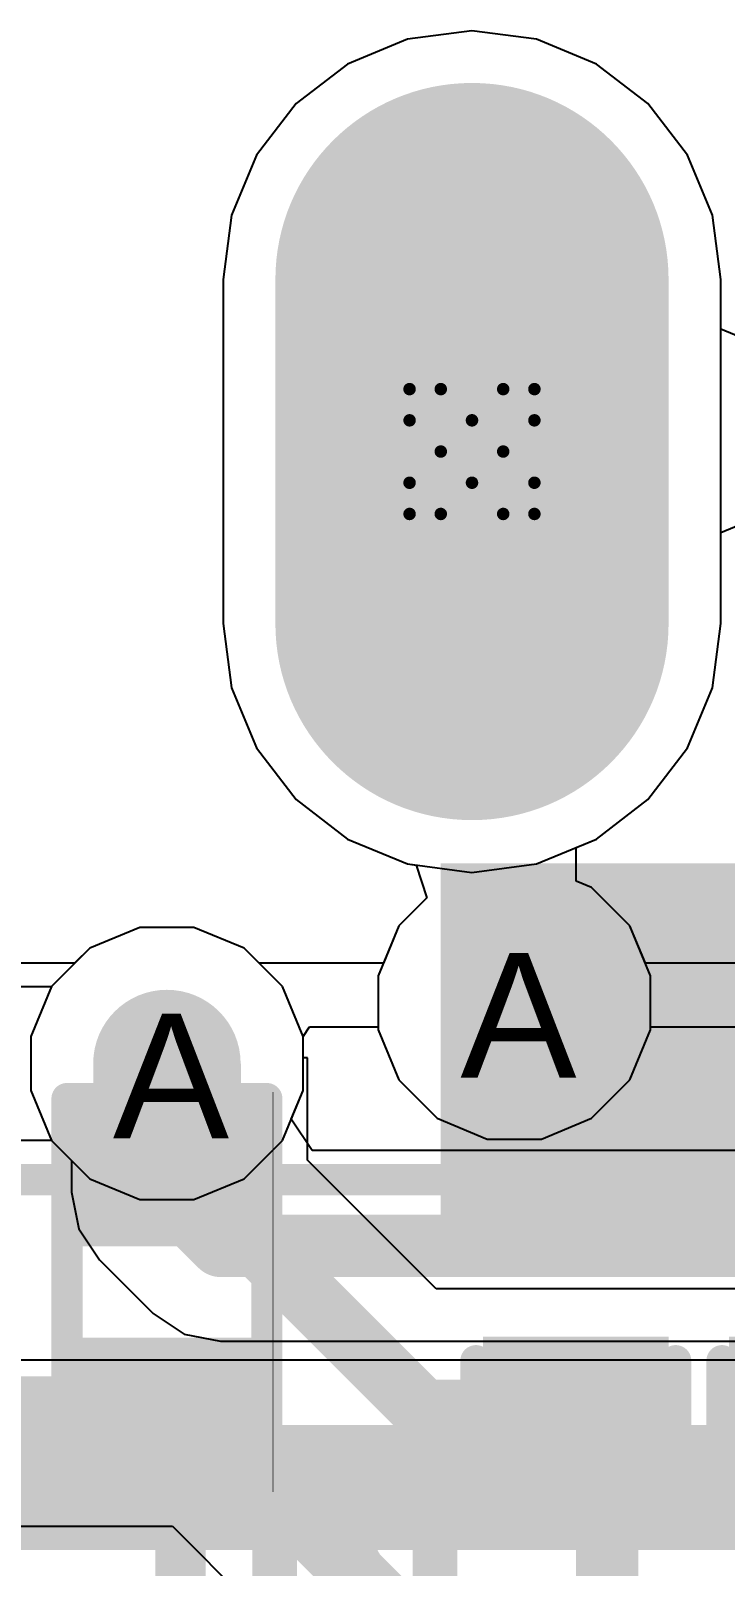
# Model space of a CAD drawing. Header units: inches. Extents: x 0 to 5271, y 0 to 5417.
# Drawn here: x 18.98 to 21.81, y 95.11 to 101.36 of the extents above; entities that cross this region are included whole.
import ezdxf

# ---------------------------------------------------------------- set-up
doc = ezdxf.new("R2010")
doc.units = ezdxf.units.IN
for name, color, linetype in [('Bottom Layer', 5, 'Continuous'), ('Bottom Overlay', 54, 'Continuous'), ('Bottom Paste', 16, 'Continuous'), ('Bottom Solder', 6, 'Continuous'), ('Drill Drawing', 1, 'Continuous'), ('L2_GND1', 16, 'Continuous'), ('L3_SIG1', 76, 'Continuous'), ('L4_PWR', 90, 'Continuous'), ('L5_GND2', 156, 'Continuous'), ('L6_SIG2', 130, 'Continuous'), ('L7_GND3', 216, 'Continuous'), ('Multi-Layer', 9, 'Continuous'), ('Pad Holes', 156, 'Continuous'), ('Top Layer', 1, 'Continuous'), ('Top Overlay', 2, 'Continuous'), ('Top Solder', 216, 'Continuous'), ('Via Holes', 16, 'Continuous')]:
    doc.layers.add(name, color=color, linetype=linetype)
doc.styles.add('Arial', font='', dxfattribs={"height": 0.2})
doc.styles.add('Arial_Bold', font='', dxfattribs={"height": 0.2})
doc.styles.get('Arial').set_extended_font_data('Arial')
doc.styles.get('Arial_Bold').set_extended_font_data('Arial', bold=True)

# ---------------------------------------------------------------- blocks, each defined once
blk = doc.blocks.new('R___0402_B_223')
at = {"layer": 'Bottom Layer'}
for points in [[(-0.2413, 0.3175), (-0.2413, -0.3175), (-0.6985, -0.3175), (-0.6985, 0.3175)], [(0.6985, 0.3175), (0.6985, -0.3175), (0.2413, -0.3175), (0.2413, 0.3175)]]:
    blk.add_hatch(color=5, dxfattribs=at).paths.add_polyline_path(points)
at = {"layer": 'Bottom Paste'}
for points in [[(-0.2413, 0.3175), (-0.2413, -0.3175), (-0.6985, -0.3175), (-0.6985, 0.3175)], [(0.6985, 0.3175), (0.6985, -0.3175), (0.2413, -0.3175), (0.2413, 0.3175)]]:
    blk.add_hatch(color=16, dxfattribs=at).paths.add_polyline_path(points)
at = {"layer": 'Bottom Solder'}
for points in [[(-0.1863, 0.3725), (-0.1863, -0.3725), (-0.7535, -0.3725), (-0.7535, 0.3725)], [(0.7535, 0.3725), (0.7535, -0.3725), (0.1863, -0.3725), (0.1863, 0.3725)]]:
    blk.add_hatch(color=6, dxfattribs=at).paths.add_polyline_path(points)
at = {"layer": 'Bottom Overlay'}
for points in [[(-0.7874, -0.4064, 0.127, 0.127, 0), (-0.7874, 0.4064, 0.127, 0.127, 0)], [(0.7874, 0.4064, 0.127, 0.127, 0), (-0.7874, 0.4064, 0.127, 0.127, 0)], [(0.7874, -0.4064, 0.127, 0.127, 0), (0.7874, 0.4064, 0.127, 0.127, 0)], [(0.8128, 0.4318, 0.00323, 0.00323, 0), (-0.8128, 0.4318, 0.00323, 0.00323, 0)], [(0.7874, -0.4064, 0.127, 0.127, 0), (-0.7874, -0.4064, 0.127, 0.127, 0)]]:
    blk.add_lwpolyline(points, format="xyseb", dxfattribs=at)
for points in [[(-0.8191, 0.4064, 0.0635, 0.0635, 1), (-0.7556, 0.4064, 0.0635, 0.0635, 1)], [(-0.8191, 0.4064, 0.0635, 0.0635, 1), (-0.7556, 0.4064, 0.0635, 0.0635, 1)], [(0.7557, 0.4064, 0.0635, 0.0635, 1), (0.8192, 0.4064, 0.0635, 0.0635, 1)], [(0.7557, 0.4064, 0.0635, 0.0635, 1), (0.8192, 0.4064, 0.0635, 0.0635, 1)], [(-0.8136, 0.4318, 0.00161, 0.00161, 1), (-0.812, 0.4318, 0.00161, 0.00161, 1)], [(0.812, 0.4318, 0.00161, 0.00161, 1), (0.8136, 0.4318, 0.00161, 0.00161, 1)], [(-0.8191, -0.4064, 0.0635, 0.0635, 1), (-0.7556, -0.4064, 0.0635, 0.0635, 1)], [(-0.8191, -0.4064, 0.0635, 0.0635, 1), (-0.7556, -0.4064, 0.0635, 0.0635, 1)], [(0.7557, -0.4064, 0.0635, 0.0635, 1), (0.8192, -0.4064, 0.0635, 0.0635, 1)], [(0.7557, -0.4064, 0.0635, 0.0635, 1), (0.8192, -0.4064, 0.0635, 0.0635, 1)]]:
    blk.add_lwpolyline(points, format="xyseb", close=True, dxfattribs=at)
blk = doc.blocks.new('C___0402_B_242')
at = {"layer": 'Bottom Layer'}
for points in [[(-0.2413, 0.3175), (-0.2413, -0.3175), (-0.6985, -0.3175), (-0.6985, 0.3175)], [(0.6985, 0.3175), (0.6985, -0.3175), (0.2413, -0.3175), (0.2413, 0.3175)]]:
    blk.add_hatch(color=5, dxfattribs=at).paths.add_polyline_path(points)
at = {"layer": 'Bottom Paste'}
for points in [[(-0.2413, 0.3175), (-0.2413, -0.3175), (-0.6985, -0.3175), (-0.6985, 0.3175)], [(0.6985, 0.3175), (0.6985, -0.3175), (0.2413, -0.3175), (0.2413, 0.3175)]]:
    blk.add_hatch(color=16, dxfattribs=at).paths.add_polyline_path(points)
at = {"layer": 'Bottom Solder'}
for points in [[(-0.1813, 0.3775), (-0.1813, -0.3775), (-0.7585, -0.3775), (-0.7585, 0.3775)], [(0.7585, 0.3775), (0.7585, -0.3775), (0.1813, -0.3775), (0.1813, 0.3775)]]:
    blk.add_hatch(color=6, dxfattribs=at).paths.add_polyline_path(points)
at = {"layer": 'Bottom Overlay'}
for points in [[(-0.2794, 0.4064, 0.127, 0.127, 0), (-0.7874, 0.4064, 0.127, 0.127, 0)], [(-0.7874, -0.4064, 0.127, 0.127, 0), (-0.7874, 0.4064, 0.127, 0.127, 0)], [(0.7874, 0.4064, 0.127, 0.127, 0), (0.2794, 0.4064, 0.127, 0.127, 0)], [(0.7874, -0.4064, 0.127, 0.127, 0), (0.7874, 0.4064, 0.127, 0.127, 0)], [(-0.2794, -0.4064, 0.127, 0.127, 0), (-0.7874, -0.4064, 0.127, 0.127, 0)], [(0.7874, -0.4064, 0.127, 0.127, 0), (0.2794, -0.4064, 0.127, 0.127, 0)]]:
    blk.add_lwpolyline(points, format="xyseb", dxfattribs=at)
for points in [[(-0.8191, 0.4064, 0.0635, 0.0635, 1), (-0.7556, 0.4064, 0.0635, 0.0635, 1)], [(-0.8191, 0.4064, 0.0635, 0.0635, 1), (-0.7556, 0.4064, 0.0635, 0.0635, 1)], [(-0.3111, 0.4064, 0.0635, 0.0635, 1), (-0.2476, 0.4064, 0.0635, 0.0635, 1)], [(0.2477, 0.4064, 0.0635, 0.0635, 1), (0.3112, 0.4064, 0.0635, 0.0635, 1)], [(0.7557, 0.4064, 0.0635, 0.0635, 1), (0.8192, 0.4064, 0.0635, 0.0635, 1)], [(0.7557, 0.4064, 0.0635, 0.0635, 1), (0.8192, 0.4064, 0.0635, 0.0635, 1)], [(-0.8191, -0.4064, 0.0635, 0.0635, 1), (-0.7556, -0.4064, 0.0635, 0.0635, 1)], [(-0.8191, -0.4064, 0.0635, 0.0635, 1), (-0.7556, -0.4064, 0.0635, 0.0635, 1)], [(-0.3111, -0.4064, 0.0635, 0.0635, 1), (-0.2476, -0.4064, 0.0635, 0.0635, 1)], [(0.2477, -0.4064, 0.0635, 0.0635, 1), (0.3112, -0.4064, 0.0635, 0.0635, 1)], [(0.7557, -0.4064, 0.0635, 0.0635, 1), (0.8192, -0.4064, 0.0635, 0.0635, 1)], [(0.7557, -0.4064, 0.0635, 0.0635, 1), (0.8192, -0.4064, 0.0635, 0.0635, 1)]]:
    blk.add_lwpolyline(points, format="xyseb", close=True, dxfattribs=at)
blk = doc.blocks.new('C___0402_B_244')
at = {"layer": 'Bottom Layer'}
for points in [[(-0.2413, 0.3175), (-0.2413, -0.3175), (-0.6985, -0.3175), (-0.6985, 0.3175)], [(0.6985, 0.3175), (0.6985, -0.3175), (0.2413, -0.3175), (0.2413, 0.3175)]]:
    blk.add_hatch(color=5, dxfattribs=at).paths.add_polyline_path(points)
at = {"layer": 'Bottom Paste'}
for points in [[(-0.2413, 0.3175), (-0.2413, -0.3175), (-0.6985, -0.3175), (-0.6985, 0.3175)], [(0.6985, 0.3175), (0.6985, -0.3175), (0.2413, -0.3175), (0.2413, 0.3175)]]:
    blk.add_hatch(color=16, dxfattribs=at).paths.add_polyline_path(points)
at = {"layer": 'Bottom Solder'}
for points in [[(-0.1813, 0.3775), (-0.1813, -0.3775), (-0.7585, -0.3775), (-0.7585, 0.3775)], [(0.7585, 0.3775), (0.7585, -0.3775), (0.1813, -0.3775), (0.1813, 0.3775)]]:
    blk.add_hatch(color=6, dxfattribs=at).paths.add_polyline_path(points)
at = {"layer": 'Bottom Overlay'}
for points in [[(-0.7874, -0.4064, 0.127, 0.127, 0), (-0.7874, 0.4064, 0.127, 0.127, 0)], [(-0.2794, 0.4064, 0.127, 0.127, 0), (-0.7874, 0.4064, 0.127, 0.127, 0)], [(0.7874, 0.4064, 0.127, 0.127, 0), (0.2794, 0.4064, 0.127, 0.127, 0)], [(0.7874, -0.4064, 0.127, 0.127, 0), (0.7874, 0.4064, 0.127, 0.127, 0)], [(-0.2794, -0.4064, 0.127, 0.127, 0), (-0.7874, -0.4064, 0.127, 0.127, 0)], [(0.7874, -0.4064, 0.127, 0.127, 0), (0.2794, -0.4064, 0.127, 0.127, 0)]]:
    blk.add_lwpolyline(points, format="xyseb", dxfattribs=at)
for points in [[(-0.8191, 0.4064, 0.0635, 0.0635, 1), (-0.7556, 0.4064, 0.0635, 0.0635, 1)], [(-0.8191, 0.4064, 0.0635, 0.0635, 1), (-0.7556, 0.4064, 0.0635, 0.0635, 1)], [(-0.3111, 0.4064, 0.0635, 0.0635, 1), (-0.2476, 0.4064, 0.0635, 0.0635, 1)], [(0.2477, 0.4064, 0.0635, 0.0635, 1), (0.3112, 0.4064, 0.0635, 0.0635, 1)], [(0.7557, 0.4064, 0.0635, 0.0635, 1), (0.8192, 0.4064, 0.0635, 0.0635, 1)], [(0.7557, 0.4064, 0.0635, 0.0635, 1), (0.8192, 0.4064, 0.0635, 0.0635, 1)], [(-0.8191, -0.4064, 0.0635, 0.0635, 1), (-0.7556, -0.4064, 0.0635, 0.0635, 1)], [(-0.8191, -0.4064, 0.0635, 0.0635, 1), (-0.7556, -0.4064, 0.0635, 0.0635, 1)], [(-0.3111, -0.4064, 0.0635, 0.0635, 1), (-0.2476, -0.4064, 0.0635, 0.0635, 1)], [(0.2477, -0.4064, 0.0635, 0.0635, 1), (0.3112, -0.4064, 0.0635, 0.0635, 1)], [(0.7557, -0.4064, 0.0635, 0.0635, 1), (0.8192, -0.4064, 0.0635, 0.0635, 1)], [(0.7557, -0.4064, 0.0635, 0.0635, 1), (0.8192, -0.4064, 0.0635, 0.0635, 1)]]:
    blk.add_lwpolyline(points, format="xyseb", close=True, dxfattribs=at)
blk = doc.blocks.new('DC_053D_25A_527')
at = {"layer": 'Bottom Layer'}
h = blk.add_hatch(color=5, dxfattribs=at)
edge = h.paths.add_edge_path()
edge.add_arc((4.8, -3.575), 0.75, 180, 360)
edge.add_line((5.55, -3.575), (5.55, -2.175))
edge.add_arc((4.8, -2.175), 0.75, 0, 180)
edge.add_line((4.05, -2.175), (4.05, -3.575))
at = {"layer": 'Bottom Solder'}
h = blk.add_hatch(color=6, dxfattribs=at)
edge = h.paths.add_edge_path()
edge.add_arc((4.8, -3.575), 0.8, 180, 360)
edge.add_line((5.6, -3.575), (5.6, -2.175))
edge.add_arc((4.8, -2.175), 0.8, 0, 180)
edge.add_line((4, -2.175), (4, -3.575))
at = {"layer": 'L2_GND1'}
h = blk.add_hatch(color=16, dxfattribs=at)
edge = h.paths.add_edge_path()
edge.add_arc((4.8, -3.575), 0.75, 180, 360)
edge.add_line((5.55, -3.575), (5.55, -2.175))
edge.add_arc((4.8, -2.175), 0.75, 0, 180)
edge.add_line((4.05, -2.175), (4.05, -3.575))
at = {"layer": 'L3_SIG1'}
h = blk.add_hatch(color=76, dxfattribs=at)
edge = h.paths.add_edge_path()
edge.add_arc((4.8, -3.575), 0.75, 180, 360)
edge.add_line((5.55, -3.575), (5.55, -2.175))
edge.add_arc((4.8, -2.175), 0.75, 0, 180)
edge.add_line((4.05, -2.175), (4.05, -3.575))
at = {"layer": 'L4_PWR'}
h = blk.add_hatch(color=90, dxfattribs=at)
edge = h.paths.add_edge_path()
edge.add_arc((4.8, -3.575), 0.75, 180, 360)
edge.add_line((5.55, -3.575), (5.55, -2.175))
edge.add_arc((4.8, -2.175), 0.75, 0, 180)
edge.add_line((4.05, -2.175), (4.05, -3.575))
at = {"layer": 'L5_GND2'}
h = blk.add_hatch(color=156, dxfattribs=at)
edge = h.paths.add_edge_path()
edge.add_arc((4.8, -3.575), 0.75, 180, 360)
edge.add_line((5.55, -3.575), (5.55, -2.175))
edge.add_arc((4.8, -2.175), 0.75, 0, 180)
edge.add_line((4.05, -2.175), (4.05, -3.575))
at = {"layer": 'L6_SIG2'}
h = blk.add_hatch(color=130, dxfattribs=at)
edge = h.paths.add_edge_path()
edge.add_arc((4.8, -3.575), 0.75, 180, 360)
edge.add_line((5.55, -3.575), (5.55, -2.175))
edge.add_arc((4.8, -2.175), 0.75, 0, 180)
edge.add_line((4.05, -2.175), (4.05, -3.575))
at = {"layer": 'L7_GND3'}
h = blk.add_hatch(color=216, dxfattribs=at)
edge = h.paths.add_edge_path()
edge.add_arc((4.8, -3.575), 0.75, 180, 360)
edge.add_line((5.55, -3.575), (5.55, -2.175))
edge.add_arc((4.8, -2.175), 0.75, 0, 180)
edge.add_line((4.05, -2.175), (4.05, -3.575))
at = {"layer": 'Multi-Layer'}
h = blk.add_hatch(color=9, dxfattribs=at)
edge = h.paths.add_edge_path()
edge.add_arc((4.8, -3.575), 0.75, 180, 360)
edge.add_line((5.55, -3.575), (5.55, -2.175))
edge.add_arc((4.8, -2.175), 0.75, 0, 180)
edge.add_line((4.05, -2.175), (4.05, -3.575))
at = {"layer": 'Pad Holes'}
h = blk.add_hatch(color=7, dxfattribs=at)
edge = h.paths.add_edge_path()
edge.add_arc((4.8, -3.465), 0.41, 180, 360)
edge.add_line((5.21, -3.465), (5.21, -2.285))
edge.add_arc((4.8, -2.285), 0.41, 0, 180)
edge.add_line((4.39, -2.285), (4.39, -3.465))
at = {"layer": 'Top Layer'}
h = blk.add_hatch(color=1, dxfattribs=at)
edge = h.paths.add_edge_path()
edge.add_arc((4.8, -3.575), 0.75, 180, 360)
edge.add_line((5.55, -3.575), (5.55, -2.175))
edge.add_arc((4.8, -2.175), 0.75, 0, 180)
edge.add_line((4.05, -2.175), (4.05, -3.575))
at = {"layer": 'Top Solder'}
h = blk.add_hatch(color=216, dxfattribs=at)
edge = h.paths.add_edge_path()
edge.add_arc((4.8, -3.575), 0.8, 180, 360)
edge.add_line((5.6, -3.575), (5.6, -2.175))
edge.add_arc((4.8, -2.175), 0.8, 0, 180)
edge.add_line((4, -2.175), (4, -3.575))
at = {"layer": 'Top Overlay'}
for points in [[(5.2831, -5.838, 0.127, 0.127, 0), (5.2831, -4.7498, 0.127, 0.127, 0)], [(-0.0001, -5.838, 0.127, 0.127, 0), (5.2831, -5.838, 0.127, 0.127, 0)]]:
    blk.add_lwpolyline(points, format="xyseb", dxfattribs=at)
for points in [[(5.2514, -4.7498, 0.0635, 0.0635, 1), (5.3149, -4.7498, 0.0635, 0.0635, 1)], [(5.2514, -5.838, 0.0635, 0.0635, 1), (5.3149, -5.838, 0.0635, 0.0635, 1)], [(5.2514, -5.838, 0.0635, 0.0635, 1), (5.3149, -5.838, 0.0635, 0.0635, 1)]]:
    blk.add_lwpolyline(points, format="xyseb", close=True, dxfattribs=at)

msp = doc.modelspace()

# ---------------------------------------------------------------- hatches: boundary and pattern name
at = {"layer": 'Bottom Layer'}
for points in [[(20.6489, 96.2996), (22.5821, 96.2996), (22.5821, 97.9678), (20.6489, 97.9678)], [(19.2346, 96.4774), (19.8357, 96.4774), (19.8357, 97.1534), (19.2346, 97.1534)]]:
    msp.add_hatch(color=5, dxfattribs=at).paths.add_polyline_path(points)
h = msp.add_hatch(color=5, dxfattribs=at)
edge = h.paths.add_edge_path()
edge.add_arc((20.9485, 97.4002), 0.3, 0, 360)
h = msp.add_hatch(color=5, dxfattribs=at)
edge = h.paths.add_edge_path()
edge.add_arc((19.5346, 97.1534), 0.3, 0, 360)
at = {"layer": 'L2_GND1'}
h = msp.add_hatch(color=16, dxfattribs=at)
edge = h.paths.add_edge_path()
edge.add_arc((20.9485, 97.4002), 0.3, 0, 360)
h = msp.add_hatch(color=16, dxfattribs=at)
edge = h.paths.add_edge_path()
edge.add_arc((19.5346, 97.1534), 0.3, 0, 360)
at = {"layer": 'L3_SIG1'}
h = msp.add_hatch(color=76, dxfattribs=at)
edge = h.paths.add_edge_path()
edge.add_arc((20.9485, 97.4002), 0.3, 0, 360)
h = msp.add_hatch(color=76, dxfattribs=at)
edge = h.paths.add_edge_path()
edge.add_arc((19.5346, 97.1534), 0.3, 0, 360)
at = {"layer": 'L4_PWR'}
h = msp.add_hatch(color=90, dxfattribs=at)
edge = h.paths.add_edge_path()
edge.add_arc((20.9485, 97.4002), 0.3, 0, 360)
h = msp.add_hatch(color=90, dxfattribs=at)
edge = h.paths.add_edge_path()
edge.add_arc((19.5346, 97.1534), 0.3, 0, 360)
at = {"layer": 'L5_GND2'}
h = msp.add_hatch(color=156, dxfattribs=at)
edge = h.paths.add_edge_path()
edge.add_arc((20.9485, 97.4002), 0.3, 0, 360)
h = msp.add_hatch(color=156, dxfattribs=at)
edge = h.paths.add_edge_path()
edge.add_arc((19.5346, 97.1534), 0.3, 0, 360)
at = {"layer": 'L6_SIG2'}
h = msp.add_hatch(color=130, dxfattribs=at)
edge = h.paths.add_edge_path()
edge.add_arc((20.9485, 97.4002), 0.3, 0, 360)
h = msp.add_hatch(color=130, dxfattribs=at)
edge = h.paths.add_edge_path()
edge.add_arc((19.5346, 97.1534), 0.3, 0, 360)
at = {"layer": 'L7_GND3'}
h = msp.add_hatch(color=216, dxfattribs=at)
edge = h.paths.add_edge_path()
edge.add_arc((20.9485, 97.4002), 0.3, 0, 360)
h = msp.add_hatch(color=216, dxfattribs=at)
edge = h.paths.add_edge_path()
edge.add_arc((19.5346, 97.1534), 0.3, 0, 360)
at = {"layer": 'Top Layer'}
h = msp.add_hatch(color=1, dxfattribs=at)
edge = h.paths.add_edge_path()
edge.add_arc((20.9485, 97.4002), 0.3, 0, 360)
h = msp.add_hatch(color=1, dxfattribs=at)
edge = h.paths.add_edge_path()
edge.add_arc((19.5346, 97.1534), 0.3, 0, 360)
at = {"layer": 'Via Holes'}
h = msp.add_hatch(color=7, dxfattribs=at)
edge = h.paths.add_edge_path()
edge.add_arc((20.9485, 97.4002), 0.15, 0, 360)
h = msp.add_hatch(color=7, dxfattribs=at)
edge = h.paths.add_edge_path()
edge.add_arc((19.5346, 97.1534), 0.15, 0, 360)

# ---------------------------------------------------------------- linework, layer by layer
at = {"layer": 'Bottom Layer'}
for p, q in [((20.5139, 101.3222), (20.2697, 101.221)), ((20.776, 101.3567), (20.5139, 101.3222)), ((21.0381, 101.3222), (20.776, 101.3567)), ((21.2824, 101.221), (21.0381, 101.3222)), ((20.2697, 101.221), (20.06, 101.0601)), ((21.4921, 101.0601), (21.2824, 101.221)), ((20.06, 101.0601), (19.899, 100.8503)), ((21.653, 100.8503), (21.4921, 101.0601)), ((19.899, 100.8503), (19.7979, 100.6061)), ((21.7542, 100.6061), (21.653, 100.8503)), ((19.7979, 100.6061), (19.7634, 100.344)), ((21.7887, 100.344), (21.7542, 100.6061)), ((19.7634, 100.344), (19.7634, 98.944)), ((21.7887, 98.944), (21.7887, 100.344)), ((19.7634, 98.944), (19.7979, 98.6819)), ((21.7542, 98.6819), (21.7887, 98.944)), ((19.7979, 98.6819), (19.899, 98.4377)), ((21.653, 98.4377), (21.7542, 98.6819)), ((19.899, 98.4377), (20.06, 98.2279)), ((21.4921, 98.2279), (21.653, 98.4377)), ((20.06, 98.2279), (20.2697, 98.067)), ((21.2824, 98.067), (21.4921, 98.2279)), ((20.2697, 98.067), (20.5139, 97.9658)), ((21.0381, 97.9658), (21.2824, 98.067)), ((20.5139, 97.9658), (20.776, 97.9313)), ((20.776, 97.9313), (21.0381, 97.9658)), ((19.4244, 97.7074), (19.2208, 97.623)), ((19.6448, 97.7074), (19.4244, 97.7074)), ((19.8484, 97.623), (19.6448, 97.7074)), ((19.2208, 97.623), (19.065, 97.4672)), ((20.0043, 97.4672), (19.8484, 97.623)), ((19.065, 97.4672), (18.9806, 97.2636)), ((20.0886, 97.2636), (20.0043, 97.4672)), ((18.9806, 97.2636), (18.9806, 97.1785)), ((20.0886, 97.1836), (20.0886, 97.2636)), ((18.9806, 97.1785), (18.9801, 97.1759)), ((20.0902, 97.1759), (20.0886, 97.1836)), ((20.1061, 97.1759), (20.0902, 97.1759)), ((20.1061, 96.7601), (20.1061, 97.1759)), ((20.6301, 96.2361), (20.1061, 96.7601)), ((22.6296, 96.2361), (20.6301, 96.2361)), ((17.8956, 95.2709), (19.5568, 95.2709)), ((19.5568, 95.2709), (19.9494, 94.8782))]:
    msp.add_line(p, q, dxfattribs=at)
for points in [[(19.5346, 96.6933, 0.254, 0.254, 0), (19.6235, 96.6933, 0.254, 0.254, 0)], [(19.6235, 96.6933, 0.254, 0.254, 0), (20.5773, 95.7395, 0.254, 0.254, 0)], [(18.4671, 95.7535, 0.254, 0.254, 0), (19.6235, 95.7535, 0.254, 0.254, 0)], [(19.6235, 95.7535, 0.254, 0.254, 0), (20.8026, 94.5744, 0.254, 0.254, 0)], [(20.5773, 95.7395, 0.254, 0.254, 0), (21.3116, 95.7395, 0.254, 0.254, 0)], [(21.3116, 95.7395, 0.254, 0.254, 0), (21.3256, 95.7535, 0.254, 0.254, 0)], [(21.3256, 94.1025, 0.254, 0.254, 0), (21.3256, 95.7535, 0.254, 0.254, 0)]]:
    msp.add_lwpolyline(points, format="xyseb", dxfattribs=at)
for points in [[(19.4711, 96.6933, 0.127, 0.127, 1), (19.5981, 96.6933, 0.127, 0.127, 1)], [(19.56, 96.6933, 0.127, 0.127, 1), (19.687, 96.6933, 0.127, 0.127, 1)], [(19.56, 96.6933, 0.127, 0.127, 1), (19.687, 96.6933, 0.127, 0.127, 1)], [(19.56, 95.7535, 0.127, 0.127, 1), (19.687, 95.7535, 0.127, 0.127, 1)], [(19.56, 95.7535, 0.127, 0.127, 1), (19.687, 95.7535, 0.127, 0.127, 1)], [(20.5138, 95.7395, 0.127, 0.127, 1), (20.6408, 95.7395, 0.127, 0.127, 1)], [(20.5138, 95.7395, 0.127, 0.127, 1), (20.6408, 95.7395, 0.127, 0.127, 1)], [(21.2481, 95.7395, 0.127, 0.127, 1), (21.3751, 95.7395, 0.127, 0.127, 1)], [(21.2481, 95.7395, 0.127, 0.127, 1), (21.3751, 95.7395, 0.127, 0.127, 1)], [(21.2621, 95.7535, 0.127, 0.127, 1), (21.3891, 95.7535, 0.127, 0.127, 1)], [(21.2621, 95.7535, 0.127, 0.127, 1), (21.3891, 95.7535, 0.127, 0.127, 1)]]:
    msp.add_lwpolyline(points, format="xyseb", close=True, dxfattribs=at)
at = {"layer": 'Drill Drawing'}
for points in [[(20.522, 99.771, 0.0508, 0.0508, 0), (20.522, 99.898, 0.0508, 0.0508, 0)], [(20.522, 99.898, 0.0508, 0.0508, 0), (20.649, 99.898, 0.0508, 0.0508, 0)], [(20.649, 99.898, 0.0508, 0.0508, 0), (20.776, 99.771, 0.0508, 0.0508, 0)], [(20.776, 99.771, 0.0508, 0.0508, 0), (20.903, 99.898, 0.0508, 0.0508, 0)], [(20.903, 99.898, 0.0508, 0.0508, 0), (21.03, 99.898, 0.0508, 0.0508, 0)], [(21.03, 99.771, 0.0508, 0.0508, 0), (21.03, 99.898, 0.0508, 0.0508, 0)], [(20.522, 99.771, 0.0508, 0.0508, 0), (20.649, 99.644, 0.0508, 0.0508, 0)], [(20.903, 99.644, 0.0508, 0.0508, 0), (21.03, 99.771, 0.0508, 0.0508, 0)], [(20.522, 99.517, 0.0508, 0.0508, 0), (20.649, 99.644, 0.0508, 0.0508, 0)], [(20.903, 99.644, 0.0508, 0.0508, 0), (21.03, 99.517, 0.0508, 0.0508, 0)], [(20.522, 99.39, 0.0508, 0.0508, 0), (20.522, 99.517, 0.0508, 0.0508, 0)], [(20.649, 99.39, 0.0508, 0.0508, 0), (20.776, 99.517, 0.0508, 0.0508, 0)], [(20.776, 99.517, 0.0508, 0.0508, 0), (20.903, 99.39, 0.0508, 0.0508, 0)], [(21.03, 99.39, 0.0508, 0.0508, 0), (21.03, 99.517, 0.0508, 0.0508, 0)], [(20.522, 99.39, 0.0508, 0.0508, 0), (20.649, 99.39, 0.0508, 0.0508, 0)], [(20.903, 99.39, 0.0508, 0.0508, 0), (21.03, 99.39, 0.0508, 0.0508, 0)]]:
    msp.add_lwpolyline(points, format="xyseb", dxfattribs=at)
for points in [[(20.5093, 99.898, 0.0254, 0.0254, 1), (20.5347, 99.898, 0.0254, 0.0254, 1)], [(20.5093, 99.898, 0.0254, 0.0254, 1), (20.5347, 99.898, 0.0254, 0.0254, 1)], [(20.6363, 99.898, 0.0254, 0.0254, 1), (20.6617, 99.898, 0.0254, 0.0254, 1)], [(20.6363, 99.898, 0.0254, 0.0254, 1), (20.6617, 99.898, 0.0254, 0.0254, 1)], [(20.8903, 99.898, 0.0254, 0.0254, 1), (20.9157, 99.898, 0.0254, 0.0254, 1)], [(20.8903, 99.898, 0.0254, 0.0254, 1), (20.9157, 99.898, 0.0254, 0.0254, 1)], [(21.0173, 99.898, 0.0254, 0.0254, 1), (21.0427, 99.898, 0.0254, 0.0254, 1)], [(21.0173, 99.898, 0.0254, 0.0254, 1), (21.0427, 99.898, 0.0254, 0.0254, 1)], [(20.5093, 99.771, 0.0254, 0.0254, 1), (20.5347, 99.771, 0.0254, 0.0254, 1)], [(20.5093, 99.771, 0.0254, 0.0254, 1), (20.5347, 99.771, 0.0254, 0.0254, 1)], [(20.7633, 99.771, 0.0254, 0.0254, 1), (20.7887, 99.771, 0.0254, 0.0254, 1)], [(20.7633, 99.771, 0.0254, 0.0254, 1), (20.7887, 99.771, 0.0254, 0.0254, 1)], [(21.0173, 99.771, 0.0254, 0.0254, 1), (21.0427, 99.771, 0.0254, 0.0254, 1)], [(21.0173, 99.771, 0.0254, 0.0254, 1), (21.0427, 99.771, 0.0254, 0.0254, 1)], [(20.6363, 99.644, 0.0254, 0.0254, 1), (20.6617, 99.644, 0.0254, 0.0254, 1)], [(20.6363, 99.644, 0.0254, 0.0254, 1), (20.6617, 99.644, 0.0254, 0.0254, 1)], [(20.8903, 99.644, 0.0254, 0.0254, 1), (20.9157, 99.644, 0.0254, 0.0254, 1)], [(20.8903, 99.644, 0.0254, 0.0254, 1), (20.9157, 99.644, 0.0254, 0.0254, 1)], [(20.5093, 99.517, 0.0254, 0.0254, 1), (20.5347, 99.517, 0.0254, 0.0254, 1)], [(20.5093, 99.517, 0.0254, 0.0254, 1), (20.5347, 99.517, 0.0254, 0.0254, 1)], [(20.7633, 99.517, 0.0254, 0.0254, 1), (20.7887, 99.517, 0.0254, 0.0254, 1)], [(20.7633, 99.517, 0.0254, 0.0254, 1), (20.7887, 99.517, 0.0254, 0.0254, 1)], [(21.0173, 99.517, 0.0254, 0.0254, 1), (21.0427, 99.517, 0.0254, 0.0254, 1)], [(21.0173, 99.517, 0.0254, 0.0254, 1), (21.0427, 99.517, 0.0254, 0.0254, 1)], [(20.5093, 99.39, 0.0254, 0.0254, 1), (20.5347, 99.39, 0.0254, 0.0254, 1)], [(20.5093, 99.39, 0.0254, 0.0254, 1), (20.5347, 99.39, 0.0254, 0.0254, 1)], [(20.6363, 99.39, 0.0254, 0.0254, 1), (20.6617, 99.39, 0.0254, 0.0254, 1)], [(20.6363, 99.39, 0.0254, 0.0254, 1), (20.6617, 99.39, 0.0254, 0.0254, 1)], [(20.8903, 99.39, 0.0254, 0.0254, 1), (20.9157, 99.39, 0.0254, 0.0254, 1)], [(20.8903, 99.39, 0.0254, 0.0254, 1), (20.9157, 99.39, 0.0254, 0.0254, 1)], [(21.0173, 99.39, 0.0254, 0.0254, 1), (21.0427, 99.39, 0.0254, 0.0254, 1)], [(21.0173, 99.39, 0.0254, 0.0254, 1), (21.0427, 99.39, 0.0254, 0.0254, 1)]]:
    msp.add_lwpolyline(points, format="xyseb", close=True, dxfattribs=at)
at = {"layer": 'L2_GND1'}
for p, q in [((20.5139, 101.3222), (20.2697, 101.221)), ((20.776, 101.3567), (20.5139, 101.3222)), ((21.0381, 101.3222), (20.776, 101.3567)), ((21.2824, 101.221), (21.0381, 101.3222)), ((20.2697, 101.221), (20.06, 101.0601)), ((21.4921, 101.0601), (21.2824, 101.221)), ((20.06, 101.0601), (19.899, 100.8503)), ((21.653, 100.8503), (21.4921, 101.0601)), ((19.899, 100.8503), (19.7979, 100.6061)), ((21.7542, 100.6061), (21.653, 100.8503)), ((19.7979, 100.6061), (19.7634, 100.344)), ((21.7887, 100.344), (21.7542, 100.6061)), ((19.7634, 100.344), (19.7634, 98.944)), ((21.7887, 100.1414), (21.7887, 100.344)), ((21.9157, 100.0888), (21.7887, 100.1414)), ((21.7887, 99.3147), (21.9157, 99.3673)), ((21.7887, 98.944), (21.7887, 99.3147)), ((19.7634, 98.944), (19.7979, 98.6819)), ((21.7542, 98.6819), (21.7887, 98.944)), ((19.7979, 98.6819), (19.899, 98.4377)), ((21.653, 98.4377), (21.7542, 98.6819)), ((19.899, 98.4377), (20.06, 98.2279)), ((21.4921, 98.2279), (21.653, 98.4377)), ((20.06, 98.2279), (20.2697, 98.067)), ((21.2824, 98.067), (21.4921, 98.2279)), ((20.2697, 98.067), (20.5139, 97.9658)), ((21.2003, 98.033), (21.2824, 98.067)), ((21.2003, 97.8956), (21.2003, 98.033)), ((20.5139, 97.9658), (20.5487, 97.9613)), ((20.5487, 97.9613), (20.5923, 97.8274)), ((21.2624, 97.8699), (21.2003, 97.8956)), ((21.4182, 97.714), (21.2624, 97.8699)), ((20.5923, 97.8274), (20.4789, 97.714)), ((19.4244, 97.7074), (19.2208, 97.623)), ((19.6448, 97.7074), (19.4244, 97.7074)), ((19.8484, 97.623), (19.6448, 97.7074)), ((20.4789, 97.714), (20.3945, 97.5104)), ((21.5025, 97.5104), (21.4182, 97.714)), ((19.2208, 97.623), (19.065, 97.4672)), ((20.0043, 97.4672), (19.8484, 97.623)), ((20.3945, 97.5104), (20.3945, 97.29)), ((21.5025, 97.29), (21.5025, 97.5104)), ((19.0643, 97.4657), (18.9373, 97.4657)), ((19.065, 97.4672), (19.0643, 97.4657)), ((20.0886, 97.2636), (20.0043, 97.4672)), ((20.0886, 97.0432), (20.0886, 97.2636)), ((20.3945, 97.29), (20.4789, 97.0864)), ((21.4182, 97.0864), (21.5025, 97.29)), ((20.4789, 97.0864), (20.6347, 96.9306)), ((21.2624, 96.9306), (21.4182, 97.0864)), ((20.0043, 96.8396), (20.0886, 97.0432)), ((20.6347, 96.9306), (20.8383, 96.8462)), ((21.0587, 96.8462), (21.2624, 96.9306)), ((18.9373, 96.8411), (19.0643, 96.8411)), ((19.0643, 96.8411), (19.065, 96.8396)), ((19.065, 96.8396), (19.2208, 96.6837)), ((19.8484, 96.6837), (20.0043, 96.8396)), ((20.8383, 96.8462), (21.0587, 96.8462)), ((19.2208, 96.6837), (19.4244, 96.5994)), ((19.6448, 96.5994), (19.8484, 96.6837)), ((19.4244, 96.5994), (19.6448, 96.5994))]:
    msp.add_line(p, q, dxfattribs=at)
at = {"layer": 'L3_SIG1'}
for p, q in [((20.5139, 101.3222), (20.2697, 101.221)), ((20.776, 101.3567), (20.5139, 101.3222)), ((21.0381, 101.3222), (20.776, 101.3567)), ((21.2824, 101.221), (21.0381, 101.3222)), ((20.2697, 101.221), (20.06, 101.0601)), ((21.4921, 101.0601), (21.2824, 101.221)), ((20.06, 101.0601), (19.899, 100.8503)), ((21.653, 100.8503), (21.4921, 101.0601)), ((19.899, 100.8503), (19.7979, 100.6061)), ((21.7542, 100.6061), (21.653, 100.8503)), ((19.7979, 100.6061), (19.7634, 100.344)), ((21.7887, 100.344), (21.7542, 100.6061)), ((19.7634, 100.344), (19.7634, 98.944)), ((21.7887, 98.944), (21.7887, 100.344)), ((19.7634, 98.944), (19.7979, 98.6819)), ((21.7542, 98.6819), (21.7887, 98.944)), ((19.7979, 98.6819), (19.899, 98.4377)), ((21.653, 98.4377), (21.7542, 98.6819)), ((19.899, 98.4377), (20.06, 98.2279)), ((21.4921, 98.2279), (21.653, 98.4377)), ((20.06, 98.2279), (20.2697, 98.067)), ((21.2824, 98.067), (21.4921, 98.2279)), ((20.2697, 98.067), (20.5139, 97.9658)), ((21.0381, 97.9658), (21.2824, 98.067)), ((20.5139, 97.9658), (20.776, 97.9313)), ((20.776, 97.9313), (21.0381, 97.9658)), ((19.4244, 97.7074), (19.2208, 97.623)), ((19.6448, 97.7074), (19.4244, 97.7074)), ((19.8484, 97.623), (19.6448, 97.7074)), ((19.2208, 97.623), (19.065, 97.4672)), ((20.0043, 97.4672), (19.8484, 97.623)), ((19.065, 97.4672), (18.9806, 97.2636)), ((20.0886, 97.2636), (20.0043, 97.4672)), ((18.9806, 97.2636), (18.9806, 97.0432)), ((20.0886, 97.0432), (20.0886, 97.2636)), ((18.9806, 97.0432), (19.065, 96.8396)), ((20.0404, 96.9269), (20.0886, 97.0432)), ((20.1253, 96.7999), (20.0404, 96.9269)), ((19.065, 96.8396), (19.1462, 96.7584)), ((19.1462, 96.7584), (19.1462, 96.6298)), ((22.6337, 96.7999), (20.1253, 96.7999)), ((19.1462, 96.6298), (19.1757, 96.4811)), ((19.1757, 96.4811), (19.2599, 96.3551)), ((19.2599, 96.3551), (19.4783, 96.1367)), ((19.4783, 96.1367), (19.6044, 96.0525)), ((19.6044, 96.0525), (19.753, 96.0229)), ((19.753, 96.0229), (22.7947, 96.0229))]:
    msp.add_line(p, q, dxfattribs=at)
for points in [[(19.5346, 96.6298, 0.254, 0.254, 0), (19.5346, 97.1534, 0.254, 0.254, 0)], [(19.5346, 96.6298, 0.254, 0.254, 0), (19.753, 96.4114, 0.254, 0.254, 0)], [(19.753, 96.4114, 0.254, 0.254, 0), (22.7947, 96.4114, 0.254, 0.254, 0)]]:
    msp.add_lwpolyline(points, format="xyseb", dxfattribs=at)
for points in [[(19.4711, 97.1534, 0.127, 0.127, 1), (19.5981, 97.1534, 0.127, 0.127, 1)], [(19.4711, 96.6298, 0.127, 0.127, 1), (19.5981, 96.6298, 0.127, 0.127, 1)], [(19.4711, 96.6298, 0.127, 0.127, 1), (19.5981, 96.6298, 0.127, 0.127, 1)], [(19.6895, 96.4114, 0.127, 0.127, 1), (19.8165, 96.4114, 0.127, 0.127, 1)], [(19.6895, 96.4114, 0.127, 0.127, 1), (19.8165, 96.4114, 0.127, 0.127, 1)]]:
    msp.add_lwpolyline(points, format="xyseb", close=True, dxfattribs=at)
at = {"layer": 'L4_PWR'}
for p, q in [((20.5139, 101.3222), (20.2697, 101.221)), ((20.776, 101.3567), (20.5139, 101.3222)), ((21.0381, 101.3222), (20.776, 101.3567)), ((21.2824, 101.221), (21.0381, 101.3222)), ((20.2697, 101.221), (20.06, 101.0601)), ((21.4921, 101.0601), (21.2824, 101.221)), ((20.06, 101.0601), (19.899, 100.8503)), ((21.653, 100.8503), (21.4921, 101.0601)), ((19.899, 100.8503), (19.7979, 100.6061)), ((21.7542, 100.6061), (21.653, 100.8503)), ((19.7979, 100.6061), (19.7634, 100.344)), ((21.7887, 100.344), (21.7542, 100.6061)), ((19.7634, 100.344), (19.7634, 98.944)), ((21.7887, 100.1414), (21.7887, 100.344)), ((21.9157, 100.0888), (21.7887, 100.1414)), ((21.7887, 99.3147), (21.9157, 99.3673)), ((21.7887, 98.944), (21.7887, 99.3147)), ((19.7634, 98.944), (19.7979, 98.6819)), ((21.7542, 98.6819), (21.7887, 98.944)), ((19.7979, 98.6819), (19.899, 98.4377)), ((21.653, 98.4377), (21.7542, 98.6819)), ((19.899, 98.4377), (20.06, 98.2279)), ((21.4921, 98.2279), (21.653, 98.4377)), ((20.06, 98.2279), (20.2697, 98.067)), ((21.2824, 98.067), (21.4921, 98.2279)), ((20.2697, 98.067), (20.5139, 97.9658)), ((21.2003, 98.033), (21.2824, 98.067)), ((21.2003, 97.8956), (21.2003, 98.033)), ((20.5139, 97.9658), (20.5487, 97.9613)), ((20.5487, 97.9613), (20.5923, 97.8274)), ((21.2624, 97.8699), (21.2003, 97.8956)), ((21.4182, 97.714), (21.2624, 97.8699)), ((20.5923, 97.8274), (20.4789, 97.714)), ((19.4244, 97.7074), (19.2208, 97.623)), ((19.6448, 97.7074), (19.4244, 97.7074)), ((19.8484, 97.623), (19.6448, 97.7074)), ((20.4789, 97.714), (20.4157, 97.5614)), ((21.4814, 97.5614), (21.4182, 97.714)), ((19.2208, 97.623), (19.1592, 97.5614)), ((19.9101, 97.5614), (19.8484, 97.623)), ((19.1592, 97.5614), (18.8425, 97.5614)), ((20.4157, 97.5614), (19.9101, 97.5614)), ((27.7876, 97.5614), (21.4814, 97.5614)), ((20.0886, 97.2636), (20.1146, 97.3024)), ((20.0886, 97.0432), (20.0886, 97.2636)), ((20.1146, 97.3024), (20.3945, 97.3024)), ((20.3945, 97.3024), (20.3945, 97.29)), ((20.3945, 97.29), (20.4789, 97.0864)), ((21.4182, 97.0864), (21.5025, 97.29)), ((21.5025, 97.29), (21.5025, 97.3024)), ((21.5025, 97.3024), (27.6556, 97.3024)), ((20.4789, 97.0864), (20.6347, 96.9306)), ((21.2624, 96.9306), (21.4182, 97.0864)), ((20.0043, 96.8396), (20.0886, 97.0432)), ((20.6347, 96.9306), (20.8383, 96.8462)), ((21.0587, 96.8462), (21.2624, 96.9306)), ((18.9373, 96.8411), (19.0643, 96.8411)), ((19.0643, 96.8411), (19.065, 96.8396)), ((19.065, 96.8396), (19.2208, 96.6837)), ((19.8484, 96.6837), (20.0043, 96.8396)), ((20.8383, 96.8462), (21.0587, 96.8462)), ((19.2208, 96.6837), (19.4244, 96.5994)), ((19.6448, 96.5994), (19.8484, 96.6837)), ((19.4244, 96.5994), (19.6448, 96.5994))]:
    msp.add_line(p, q, dxfattribs=at)
at = {"layer": 'L5_GND2'}
for p, q in [((20.5139, 101.3222), (20.2697, 101.221)), ((20.776, 101.3567), (20.5139, 101.3222)), ((21.0381, 101.3222), (20.776, 101.3567)), ((21.2824, 101.221), (21.0381, 101.3222)), ((20.2697, 101.221), (20.06, 101.0601)), ((21.4921, 101.0601), (21.2824, 101.221)), ((20.06, 101.0601), (19.899, 100.8503)), ((21.653, 100.8503), (21.4921, 101.0601)), ((19.899, 100.8503), (19.7979, 100.6061)), ((21.7542, 100.6061), (21.653, 100.8503)), ((19.7979, 100.6061), (19.7634, 100.344)), ((21.7887, 100.344), (21.7542, 100.6061)), ((19.7634, 100.344), (19.7634, 98.944)), ((21.7887, 98.944), (21.7887, 100.344)), ((19.7634, 98.944), (19.7979, 98.6819)), ((21.7542, 98.6819), (21.7887, 98.944)), ((19.7979, 98.6819), (19.899, 98.4377)), ((21.653, 98.4377), (21.7542, 98.6819)), ((19.899, 98.4377), (20.06, 98.2279)), ((21.4921, 98.2279), (21.653, 98.4377)), ((20.06, 98.2279), (20.2697, 98.067)), ((21.2824, 98.067), (21.4921, 98.2279)), ((20.2697, 98.067), (20.5139, 97.9658)), ((21.0381, 97.9658), (21.2824, 98.067)), ((20.5139, 97.9658), (20.776, 97.9313)), ((20.776, 97.9313), (21.0381, 97.9658)), ((19.4244, 97.7074), (19.2208, 97.623)), ((19.6448, 97.7074), (19.4244, 97.7074)), ((19.8484, 97.623), (19.6448, 97.7074)), ((19.2208, 97.623), (19.065, 97.4672)), ((20.0043, 97.4672), (19.8484, 97.623)), ((19.065, 97.4672), (18.9806, 97.2636)), ((20.0886, 97.2636), (20.0043, 97.4672)), ((18.9806, 97.2636), (18.9806, 97.0432)), ((20.0886, 97.0432), (20.0886, 97.2636)), ((18.9806, 97.0432), (19.065, 96.8396)), ((20.0043, 96.8396), (20.0886, 97.0432)), ((19.065, 96.8396), (19.2208, 96.6837)), ((19.8484, 96.6837), (20.0043, 96.8396)), ((19.2208, 96.6837), (19.4244, 96.5994)), ((19.6448, 96.5994), (19.8484, 96.6837)), ((19.4244, 96.5994), (19.6448, 96.5994))]:
    msp.add_line(p, q, dxfattribs=at)
at = {"layer": 'L6_SIG2'}
for p, q in [((20.5139, 101.3222), (20.2697, 101.221)), ((20.776, 101.3567), (20.5139, 101.3222)), ((21.0381, 101.3222), (20.776, 101.3567)), ((21.2824, 101.221), (21.0381, 101.3222)), ((20.2697, 101.221), (20.06, 101.0601)), ((21.4921, 101.0601), (21.2824, 101.221)), ((20.06, 101.0601), (19.899, 100.8503)), ((21.653, 100.8503), (21.4921, 101.0601)), ((19.899, 100.8503), (19.7979, 100.6061)), ((21.7542, 100.6061), (21.653, 100.8503)), ((19.7979, 100.6061), (19.7634, 100.344)), ((21.7887, 100.344), (21.7542, 100.6061)), ((19.7634, 100.344), (19.7634, 98.944)), ((21.7887, 98.944), (21.7887, 100.344)), ((19.7634, 98.944), (19.7979, 98.6819)), ((21.7542, 98.6819), (21.7887, 98.944)), ((19.7979, 98.6819), (19.899, 98.4377)), ((21.653, 98.4377), (21.7542, 98.6819)), ((19.899, 98.4377), (20.06, 98.2279)), ((21.4921, 98.2279), (21.653, 98.4377)), ((20.06, 98.2279), (20.2697, 98.067)), ((21.2824, 98.067), (21.4921, 98.2279)), ((20.2697, 98.067), (20.5139, 97.9658)), ((21.0381, 97.9658), (21.2824, 98.067)), ((20.5139, 97.9658), (20.776, 97.9313)), ((20.776, 97.9313), (21.0381, 97.9658)), ((19.4244, 97.7074), (19.2208, 97.623)), ((19.6448, 97.7074), (19.4244, 97.7074)), ((19.8484, 97.623), (19.6448, 97.7074)), ((19.2208, 97.623), (19.065, 97.4672)), ((20.0043, 97.4672), (19.8484, 97.623)), ((19.065, 97.4672), (18.9806, 97.2636)), ((20.0886, 97.2636), (20.0043, 97.4672)), ((18.9806, 97.2636), (18.9806, 97.0432)), ((20.0886, 97.0432), (20.0886, 97.2636)), ((18.9806, 97.0432), (19.065, 96.8396)), ((20.0043, 96.8396), (20.0886, 97.0432)), ((19.065, 96.8396), (19.2208, 96.6837)), ((19.8484, 96.6837), (20.0043, 96.8396)), ((19.2208, 96.6837), (19.4244, 96.5994)), ((19.6448, 96.5994), (19.8484, 96.6837)), ((19.4244, 96.5994), (19.6448, 96.5994)), ((29.8185, 95.9458), (3.937, 95.9458))]:
    msp.add_line(p, q, dxfattribs=at)
msp.add_lwpolyline([(3.937, 95.4278, 0.508, 0.508, 0), (29.8185, 95.4278, 0.508, 0.508, 0)], format="xyseb", dxfattribs=at)
at = {"layer": 'L7_GND3'}
for p, q in [((20.5139, 101.3222), (20.2697, 101.221)), ((20.776, 101.3567), (20.5139, 101.3222)), ((21.0381, 101.3222), (20.776, 101.3567)), ((21.2824, 101.221), (21.0381, 101.3222)), ((20.2697, 101.221), (20.06, 101.0601)), ((21.4921, 101.0601), (21.2824, 101.221)), ((20.06, 101.0601), (19.899, 100.8503)), ((21.653, 100.8503), (21.4921, 101.0601)), ((19.899, 100.8503), (19.7979, 100.6061)), ((21.7542, 100.6061), (21.653, 100.8503)), ((19.7979, 100.6061), (19.7634, 100.344)), ((21.7887, 100.344), (21.7542, 100.6061)), ((19.7634, 100.344), (19.7634, 98.944)), ((21.7887, 98.944), (21.7887, 100.344)), ((19.7634, 98.944), (19.7979, 98.6819)), ((21.7542, 98.6819), (21.7887, 98.944)), ((19.7979, 98.6819), (19.899, 98.4377)), ((21.653, 98.4377), (21.7542, 98.6819)), ((19.899, 98.4377), (20.06, 98.2279)), ((21.4921, 98.2279), (21.653, 98.4377)), ((20.06, 98.2279), (20.2697, 98.067)), ((21.2824, 98.067), (21.4921, 98.2279)), ((20.2697, 98.067), (20.5139, 97.9658)), ((21.0381, 97.9658), (21.2824, 98.067)), ((20.5139, 97.9658), (20.776, 97.9313)), ((20.776, 97.9313), (21.0381, 97.9658)), ((19.4244, 97.7074), (19.2208, 97.623)), ((19.6448, 97.7074), (19.4244, 97.7074)), ((19.8484, 97.623), (19.6448, 97.7074)), ((19.2208, 97.623), (19.065, 97.4672)), ((20.0043, 97.4672), (19.8484, 97.623)), ((19.065, 97.4672), (18.9806, 97.2636)), ((20.0886, 97.2636), (20.0043, 97.4672)), ((18.9806, 97.2636), (18.9806, 97.0432)), ((20.0886, 97.0432), (20.0886, 97.2636)), ((18.9806, 97.0432), (19.065, 96.8396)), ((20.0043, 96.8396), (20.0886, 97.0432)), ((19.065, 96.8396), (19.2208, 96.6837)), ((19.8484, 96.6837), (20.0043, 96.8396)), ((19.2208, 96.6837), (19.4244, 96.5994)), ((19.6448, 96.5994), (19.8484, 96.6837)), ((19.4244, 96.5994), (19.6448, 96.5994))]:
    msp.add_line(p, q, dxfattribs=at)
at = {"layer": 'Top Layer'}
for p, q in [((20.5139, 101.3222), (20.2697, 101.221)), ((20.776, 101.3567), (20.5139, 101.3222)), ((21.0381, 101.3222), (20.776, 101.3567)), ((21.2824, 101.221), (21.0381, 101.3222)), ((20.2697, 101.221), (20.06, 101.0601)), ((21.4921, 101.0601), (21.2824, 101.221)), ((20.06, 101.0601), (19.899, 100.8503)), ((21.653, 100.8503), (21.4921, 101.0601)), ((19.899, 100.8503), (19.7979, 100.6061)), ((21.7542, 100.6061), (21.653, 100.8503)), ((19.7979, 100.6061), (19.7634, 100.344)), ((21.7887, 100.344), (21.7542, 100.6061)), ((19.7634, 100.344), (19.7634, 98.944)), ((21.7887, 98.944), (21.7887, 100.344)), ((19.7634, 98.944), (19.7979, 98.6819)), ((21.7542, 98.6819), (21.7887, 98.944)), ((19.7979, 98.6819), (19.899, 98.4377)), ((21.653, 98.4377), (21.7542, 98.6819)), ((19.899, 98.4377), (20.06, 98.2279)), ((21.4921, 98.2279), (21.653, 98.4377)), ((20.06, 98.2279), (20.2697, 98.067)), ((21.2824, 98.067), (21.4921, 98.2279)), ((20.2697, 98.067), (20.5139, 97.9658)), ((21.0381, 97.9658), (21.2824, 98.067)), ((20.5139, 97.9658), (20.776, 97.9313)), ((20.776, 97.9313), (21.0381, 97.9658)), ((19.4244, 97.7074), (19.2208, 97.623)), ((19.6448, 97.7074), (19.4244, 97.7074)), ((19.8484, 97.623), (19.6448, 97.7074)), ((19.2208, 97.623), (19.065, 97.4672)), ((20.0043, 97.4672), (19.8484, 97.623)), ((19.065, 97.4672), (18.9806, 97.2636)), ((20.0886, 97.2636), (20.0043, 97.4672)), ((18.9806, 97.2636), (18.9806, 97.0432)), ((20.0886, 97.0432), (20.0886, 97.2636)), ((18.9806, 97.0432), (19.065, 96.8396)), ((20.0043, 96.8396), (20.0886, 97.0432)), ((19.065, 96.8396), (19.2208, 96.6837)), ((19.8484, 96.6837), (20.0043, 96.8396)), ((19.2208, 96.6837), (19.4244, 96.5994)), ((19.6448, 96.5994), (19.8484, 96.6837)), ((19.4244, 96.5994), (19.6448, 96.5994))]:
    msp.add_line(p, q, dxfattribs=at)

# ---------------------------------------------------------------- block references
msp.add_blockref('DC_053D_25A_527', (15.976, 102.519))
at = {"rotation": 270}
for name, p in [('R___0402_B_223', (19.5346, 96.2234)), ('C___0402_B_244', (21.1986, 96.2234)), ('C___0402_B_242', (22.1998, 96.2234))]:
    msp.add_blockref(name, p, dxfattribs=at)

# ---------------------------------------------------------------- texts
at = {"layer": 'Drill Drawing', "style": 'Arial'}
for p in [(20.7285, 97.0955), (19.3145, 96.8487)]:
    msp.add_text('A', height=0.508, dxfattribs=at).set_placement(p)
at = {"layer": 'Top Overlay', "style": 'Arial_Bold'}
msp.add_text('12V_IN', height=1.016, dxfattribs=at).set_placement((16.0782, 94.6617))

doc.saveas('drawing.dxf')
